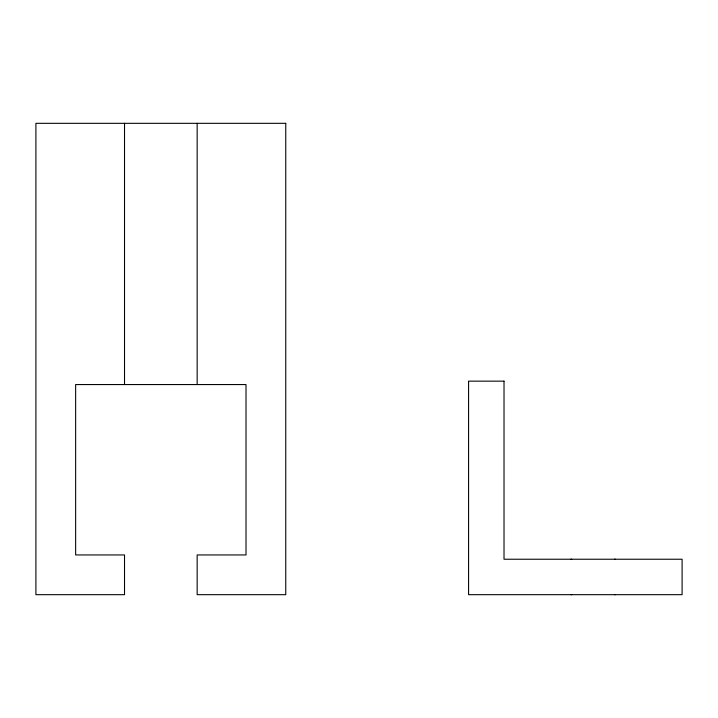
<?xml version="1.0" encoding="UTF-8"?>
<svg xmlns="http://www.w3.org/2000/svg" width="718" height="718" viewBox="0 0 718 718"><rect width="100%" height="100%" fill="white"/><g stroke="black" fill="none" stroke-linecap="round" stroke-linejoin="round"><path stroke-width="1.08" d="M570.998 559.232L571.752 559.232M614.545 559.232L615.299 559.232M570.998 594.675L571.752 594.675M614.545 594.675L615.299 594.675M197.154 123.325L197.154 384.561M124.519 123.325L124.519 384.561M285.755 123.325L35.9 123.325L35.9 594.675L124.519 594.675L124.519 554.942L75.641 554.942L75.641 384.561L246.014 384.561L246.014 554.942L197.154 554.942L197.154 594.675L285.755 594.675L285.755 123.325M504.018 381.15L468.576 381.15L468.576 594.675L682.1 594.675L682.1 559.232L504.018 559.232L504.018 381.15"/></g></svg>
